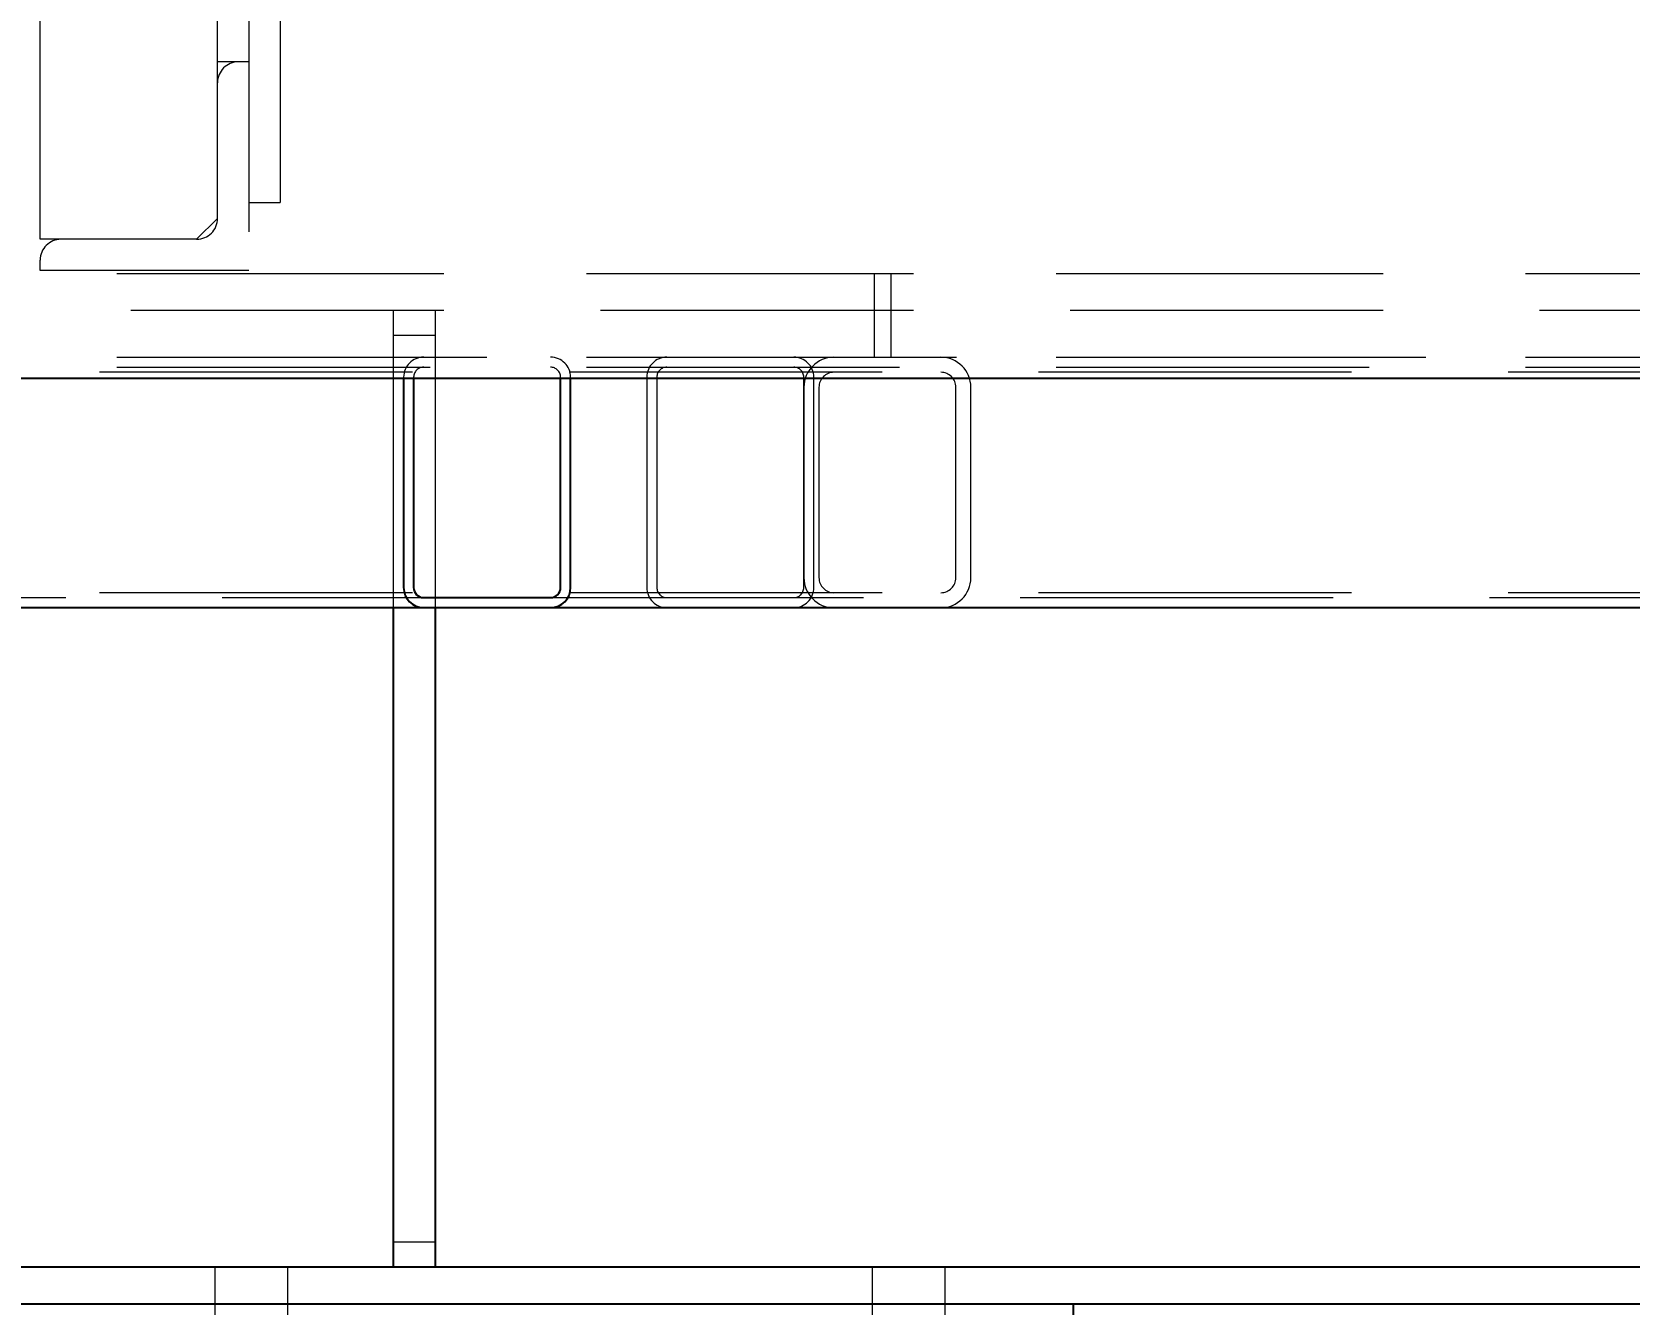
# Model space of a CAD drawing. Header units: millimetres. Extents: x 1293 to 41893, y 1011 to 26911.
# Drawn here: x 12335.4 to 12659.4, y 6142.9 to 6400.8 of the extents above; entities that cross this region are included whole.
import ezdxf

# ---------------------------------------------------------------- set-up
doc = ezdxf.new("R2010")
doc.units = ezdxf.units.MM
doc.header["$LTSCALE"] = 50
doc.linetypes.add('HIDDEN', pattern=[1.905, 1.27, -0.635])
doc.layers.add('CAPA_1', color=7, linetype='Continuous')
doc.layers.add('STRUC', color=4, linetype='Continuous')
doc.styles.add('SLDTEXTSTYLE0', font='TXT', dxfattribs={"width": 0.75})
doc.dimstyles.new('SLDDIMSTYLE0', dxfattribs={"dimtxt": 100, "dimasz": 100, "dimexe": 0, "dimexo": 0.0625, "dimgap": 25, "dimtad": 2, "dimdec": 0, "dimlfac": 1.5, "dimrnd": 1e-09, "dimzin": 12, "dimdsep": 46, "dimtxsty": 'SLDTEXTSTYLE0', "dimsah": 1, "dimcen": 0.09, "dimadec": 0, "dimazin": 3, "dimtfac": 1, "dimtdec": 0, "dimtofl": 0, "dimtmove": 0, "dimatfit": 3, "dimfxl": 1, "dimfrac": 2, "dimtolj": 1, "dimtzin": 12, "dimarcsym": 0})
doc.dimstyles.new('SLDDIMSTYLE1', dxfattribs={"dimtxt": 100, "dimasz": 100, "dimexe": 0, "dimexo": 0.0625, "dimgap": 25, "dimtad": 2, "dimdec": 4, "dimlfac": 75, "dimzin": 12, "dimdsep": 46, "dimtxsty": 'SLDTEXTSTYLE0', "dimsah": 1, "dimcen": 0.09, "dimadec": 0, "dimazin": 3, "dimtfac": 1, "dimtdec": 0, "dimtofl": 0, "dimtmove": 0, "dimatfit": 3, "dimfxl": 1, "dimfrac": 2, "dimtolj": 1, "dimtzin": 12, "dimarcsym": 0})

# ---------------------------------------------------------------- blocks, each defined once
blk = doc.blocks.new('_D_3')
at = {"layer": 'CAPA_1', "transparency": 16777216}
blk.add_arc((9899.27, 4708.49), 5214.32, 0, 13, dxfattribs=at)
for points in [[(14979.94, 5881.46), (14986.48, 5780.49), (15016.52, 5787.13)], [(15113.58, 4708.49), (15128.01, 4808.64), (15097.24, 4808.34)]]:
    blk.add_solid(points, dxfattribs=at)
at = {"layer": 'CAPA_1', "transparency": 16777216, "insert": (15196.76, 5413.27), "char_height": 100, "attachment_point": 1, "rotation": 276.5, "style": 'SLDTEXTSTYLE0'}
blk.add_mtext('13°', dxfattribs=at)
blk = doc.blocks.new('_D_5')
at = {"layer": 'CAPA_1', "transparency": 16777216}
for p, q in [((11574.4, 7831.18), (17588.06, 7831.18)), ((17538.06, 7831.18), (17538.06, 4708.49)), ((16485.16, 4708.49), (17588.06, 4708.49))]:
    blk.add_line(p, q, dxfattribs=at)
for points in [[(17538.06, 7831.18), (17522.68, 7731.18), (17553.45, 7731.18)], [(17538.06, 4708.49), (17553.45, 4808.49), (17522.68, 4808.49)]]:
    blk.add_solid(points, dxfattribs=at)
at = {"layer": 'CAPA_1', "transparency": 16777216, "insert": (17409.15, 6122.06), "char_height": 100, "attachment_point": 1, "rotation": 90, "style": 'SLDTEXTSTYLE0'}
blk.add_mtext('4684', dxfattribs=at)

msp = doc.modelspace()

# ---------------------------------------------------------------- linework, layer by layer
at = {"color": 1, "linetype": 'HIDDEN', "lineweight": 18}
for p, q in [((12337.0555659, 6358.8022048), (12337.0555659, 6423.7929069)), ((12373.0388993, 6363.0355382), (12373.0388993, 6423.7929069)), ((12379.3888993, 6423.7929069), (12379.3888993, 6352.4522048)), ((12385.7388993, 6406.9105382), (12385.7388993, 6366.2772048)), ((12379.3888993, 6394.7855382), (12373.0388993, 6394.7855382)), ((12379.3888993, 6366.2772048), (12385.7388993, 6366.2772048)), ((12368.8055659, 6358.8022048), (12373.0388993, 6363.0355382)), ((12368.8055659, 6358.8022048), (12337.0555659, 6358.8022048)), ((12337.0555659, 6352.4522048), (12337.0555659, 6354.5688715)), ((10352.393483, 6351.8262403), (13085.7268163, 6351.8262403)), ((12379.3888993, 6352.4522048), (12337.0555659, 6352.4522048)), ((10352.393483, 6334.8929069), (13085.7268163, 6334.8929069)), ((10352.393483, 6332.8609069), (13085.7268163, 6332.8609069)), ((12410.793483, 6330.8289069), (12410.793483, 6330.6595736)), ((12412.825483, 6330.8289069), (12412.825483, 6330.6595736)), ((12442.6281497, 6330.6595736), (12442.6281497, 6330.8289069)), ((12444.6601497, 6330.6595736), (12444.6601497, 6330.8289069)), ((12460.1268163, 6330.8289069), (12460.1268163, 6288.1569069)), ((12462.1588163, 6330.8289069), (12462.1588163, 6288.1569069)), ((12491.961483, 6288.1569069), (12491.961483, 6330.8289069)), ((12493.993483, 6288.1569069), (12493.993483, 6330.8289069)), ((11707.2628163, 6286.1249069), (12414.857483, 6286.1249069)), ((12440.5961497, 6286.1249069), (13085.7268163, 6286.1249069))]:
    msp.add_line(p, q, dxfattribs=at)
at = {"color": 7, "linetype": 'Continuous', "lineweight": 25}
for p, q in [((11773.0291497, 6330.6595736), (13012.6981497, 6330.6595736)), ((12410.793483, 6330.6595736), (12410.793483, 6288.1569069)), ((12412.825483, 6330.6595736), (12412.825483, 6288.1569069)), ((12442.6281497, 6288.1569069), (12442.6281497, 6330.6595736)), ((12444.6601497, 6288.1569069), (12444.6601497, 6330.6595736)), ((12414.857483, 6286.1249069), (12440.5961497, 6286.1249069)), ((12089.0601497, 6284.0929069), (12816.043483, 6284.0929069))]:
    msp.add_line(p, q, dxfattribs=at)
at = {"color": 1, "linetype": 'HIDDEN', "lineweight": 18}
for centre, radius, start, end in [((12377.2722326, 6390.5522048), 4.2333333, 90, 180), ((12368.8055659, 6363.0355382), 4.2333333, 270, 0), ((12341.2888993, 6354.5688715), 4.2333333, 90, 180), ((12414.857483, 6330.8289069), 4.064, 90, 180), ((12440.5961497, 6330.8289069), 4.064, 0, 90), ((12464.1908163, 6330.8289069), 4.064, 90, 180), ((12489.929483, 6330.8289069), 4.064, 0, 90), ((12414.857483, 6330.8289069), 2.032, 90, 180), ((12440.5961497, 6330.8289069), 2.032, 0, 90), ((12464.1908163, 6330.8289069), 2.032, 90, 180), ((12489.929483, 6330.8289069), 2.032, 0, 90), ((12464.1908163, 6288.1569069), 4.064, 180, 270), ((12464.1908163, 6288.1569069), 2.032, 180, 270), ((12489.929483, 6288.1569069), 2.032, 270, 0), ((12489.929483, 6288.1569069), 4.064, 270, 0)]:
    msp.add_arc(centre, radius, start, end, dxfattribs=at)
at = {"color": 7, "linetype": 'Continuous', "lineweight": 25}
for centre, radius, start, end in [((12414.857483, 6288.1569069), 4.064, 180, 270), ((12414.857483, 6288.1569069), 2.032, 180, 270), ((12440.5961497, 6288.1569069), 2.032, 270, 0), ((12440.5961497, 6288.1569069), 4.064, 270, 0)]:
    msp.add_arc(centre, radius, start, end, dxfattribs=at)
at = {"layer": 'STRUC', "linetype": 'HIDDEN', "lineweight": 18}
for p, q in [((13085.7268163, 6351.8102403), (10352.393483, 6351.8102403)), ((12506.2628163, 6351.8102403), (12506.2628163, 6334.8769069)), ((12509.5961497, 6351.8102403), (12509.5961497, 6334.8769069)), ((13085.7268163, 6344.3595736), (10352.393483, 6344.3595736)), ((12408.7668163, 6284.0929069), (12408.7668163, 6344.3595736)), ((12417.233483, 6284.0929069), (12417.233483, 6344.3595736)), ((12417.233483, 6339.2795736), (12408.7668163, 6339.2795736)), ((12268.929483, 6334.8769069), (13119.1961497, 6334.8769069)), ((13079.3461497, 6331.8289069), (12309.1961497, 6331.8289069)), ((12491.9961497, 6328.7809069), (12491.9961497, 6290.1729069)), ((12495.0441497, 6328.7809069), (12495.0441497, 6290.1729069)), ((12522.8148163, 6290.1729069), (12522.8148163, 6328.7809069)), ((12525.8628163, 6290.1729069), (12525.8628163, 6328.7809069)), ((13079.3461497, 6287.1249069), (12309.1961497, 6287.1249069)), ((13079.3461497, 6284.0769069), (12309.1961497, 6284.0769069)), ((12417.233483, 6155.3835736), (12408.7668163, 6155.3835736)), ((12372.5051497, 6150.3035736), (12372.5051497, 6142.8529069)), ((12387.3218163, 6142.8529069), (12387.3218163, 6150.3035736)), ((12505.838483, 6150.3035736), (12505.838483, 6142.8529069)), ((12520.6551497, 6142.8529069), (12520.6551497, 6150.3035736)), ((12372.506483, 6142.8529069), (12372.506483, 6130.1529069)), ((12387.3231497, 6130.1529069), (12387.3231497, 6142.8529069)), ((12505.8398163, 6142.8529069), (12505.8398163, 6130.1529069)), ((12520.656483, 6130.1529069), (12520.656483, 6142.8529069))]:
    msp.add_line(p, q, dxfattribs=at)
at = {"layer": 'STRUC', "linetype": 'Continuous', "lineweight": 25}
for p, q in [((12408.7668163, 6150.3035736), (12408.7668163, 6284.0929069)), ((12417.233483, 6150.3035736), (12417.233483, 6284.0929069)), ((13086.5101497, 6150.3035736), (7617.0601497, 6150.3035736)), ((13086.5101497, 6142.8529069), (7617.7268163, 6142.8529069)), ((12546.581483, 6142.8529069), (12546.581483, 6050.1529069))]:
    msp.add_line(p, q, dxfattribs=at)
at = {"layer": 'STRUC', "linetype": 'HIDDEN', "lineweight": 18}
for centre, radius, start, end in [((12498.0921497, 6328.7809069), 6.096, 90, 180), ((12519.7668163, 6328.7809069), 6.096, 0, 90), ((12498.0921497, 6328.7809069), 3.048, 90, 180), ((12519.7668163, 6328.7809069), 3.048, 0, 90), ((12498.0921497, 6290.1729069), 6.096, 180, 270), ((12498.0921497, 6290.1729069), 3.048, 180, 270), ((12519.7668163, 6290.1729069), 6.096, 270, 0), ((12519.7668163, 6290.1729069), 3.048, 270, 0)]:
    msp.add_arc(centre, radius, start, end, dxfattribs=at)

# ---------------------------------------------------------------- dimensions: what is measured, and where the dimension line sits
at = {"layer": 'CAPA_1'}
dim = msp.add_linear_dim(base=(17538.0605071, 4708.4929069), p1=(11510.8968592, 7831.1769069), p2=(16421.6646746, 4708.4929069), angle=90, dimstyle='SLDDIMSTYLE0', dxfattribs=at)
dim.commit()
dim.dimension.update_dxf_attribs({"geometry": '_D_5', "text_midpoint": (17538.0605071, 6269.8349069), "dimtype": 160})
dim = msp.add_angular_dim_2l(base=(15080.062669, 5298.7701303), line1=((16421.6646746, 4708.4929069), (6449.8953906, 4708.4929069)), line2=((16705.6180701, 6279.8631045), (11026.6060803, 4968.759879)), dimstyle='SLDDIMSTYLE1', dxfattribs=at)
dim.commit()
dim.dimension.update_dxf_attribs({"geometry": '_D_3', "text_midpoint": (15080.062669, 5298.7701303), "dimtype": 162})

doc.saveas('drawing.dxf')
